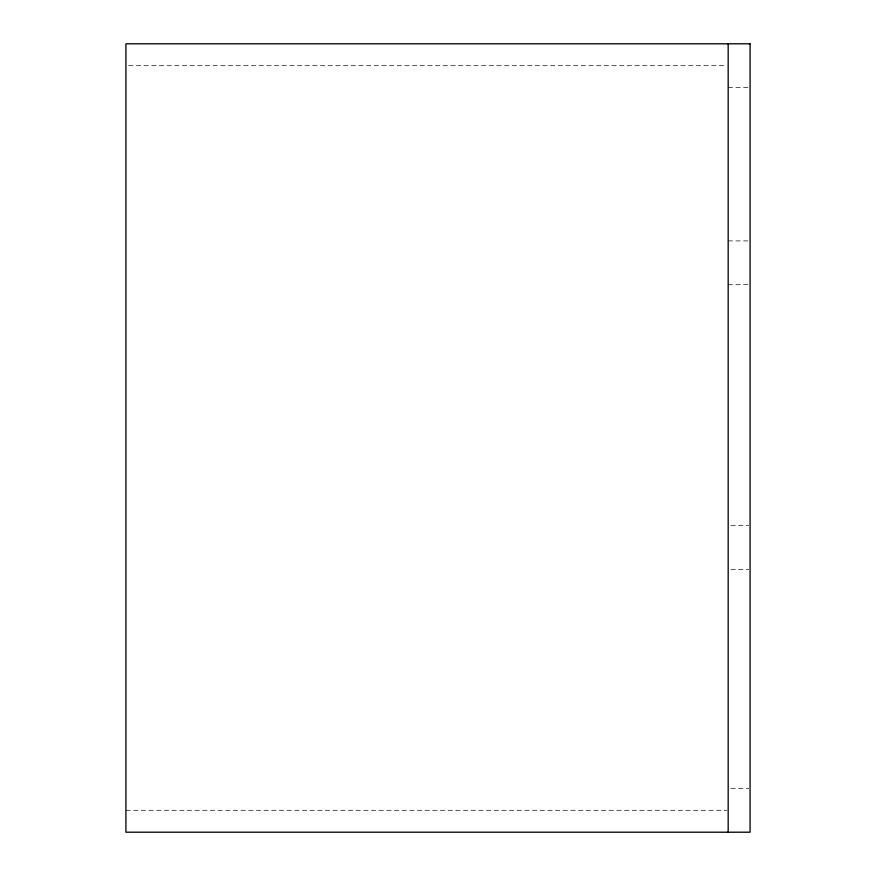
<?xml version="1.0" encoding="UTF-8"?>
<svg xmlns="http://www.w3.org/2000/svg" width="876" height="876" viewBox="0 0 876 876"><rect width="100%" height="100%" fill="white"/><g stroke="black" fill="none" stroke-linecap="round" stroke-linejoin="round"><path stroke-width="0.66" stroke-dasharray="4.38 3.29" d="M128.662 65.7L726.806 65.7M728.175 87.6L748.706 87.6M728.175 240.9L748.706 240.9M728.175 284.7L748.706 284.7M730.913 525.6L748.706 525.6M730.913 569.4L748.706 569.4M730.913 788.4L748.706 788.4M125.925 810.3L726.806 810.3"/><path stroke-width="1.31" d="M728.175 43.8L728.175 832.2M750.075 43.8L125.925 43.8L125.925 832.2L750.075 832.2L750.075 43.8"/></g></svg>
